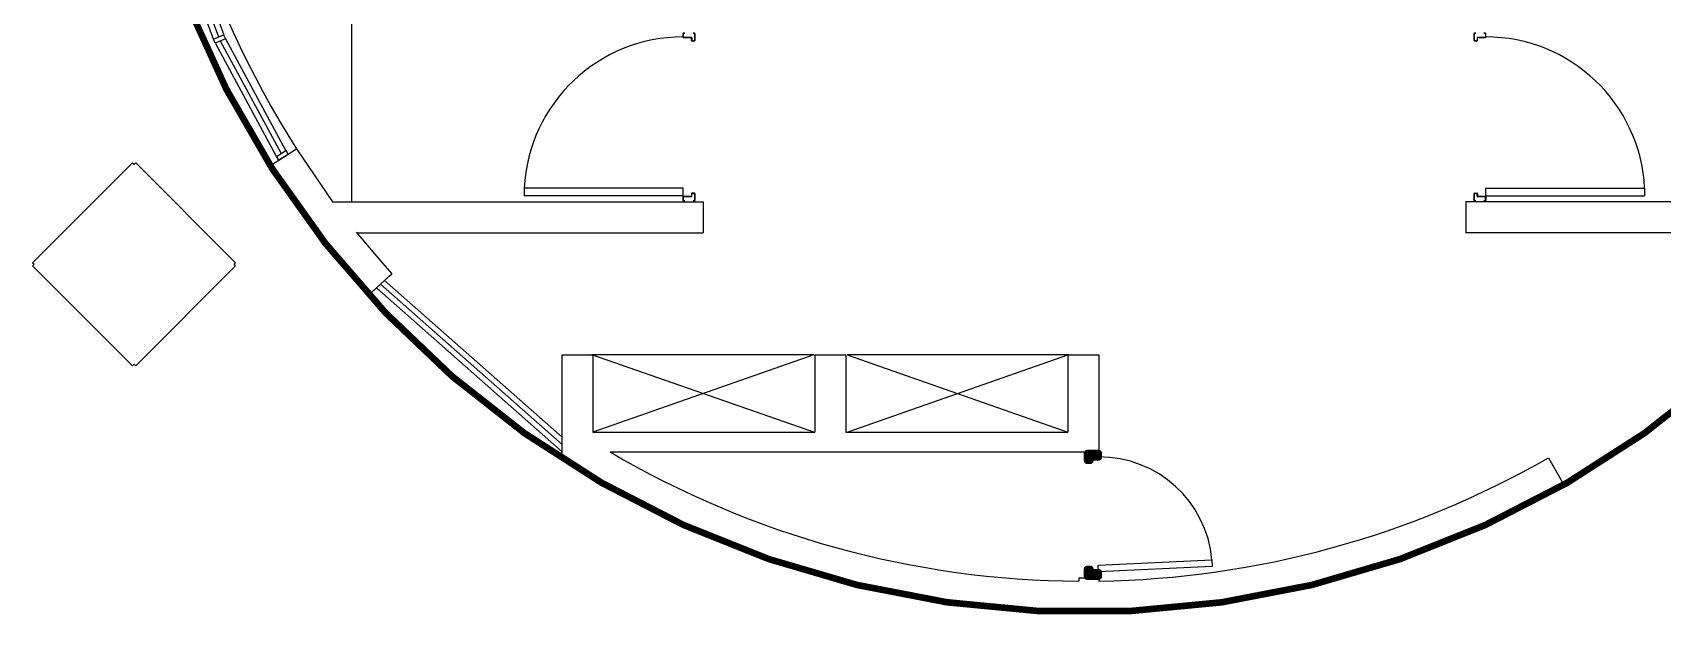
# Model space of a CAD drawing. Header units: metres. Extents: x -331 to 2982, y 362 to 2539.
# Drawn here: x 2869.14 to 2876.52, y 1325.24 to 1327.88 of the extents above; entities that cross this region are included whole.
import ezdxf

# ---------------------------------------------------------------- set-up
doc = ezdxf.new("R2010")
doc.units = ezdxf.units.M
doc.layers.get('0').update_dxf_attribs({"color": 251})
doc.layers.add('Est', color=251, linetype='Continuous')
doc.layers.add('Pis', color=251, linetype='Continuous')

# ---------------------------------------------------------------- blocks, each defined once
blk = doc.blocks.new('XR_BL2_AND_MON-REV15$0$P_M')
at = {"layer": 'Est'}
blk.add_lwpolyline([(0.459619407770866, -0.4313351365234155), (0.4525483399589962, -0.4242640687115564), (0.459619407770866, -0.4171930008996867), (0.007071067811864395, 0.03535533905932198), (-1.77635683940025e-15, 0.02828427124745581), (-0.007071067811864395, 0.03535533905932198), (-0.4596194077713349, -0.4171930009001699), (-0.4525483399594705, -0.4242640687120343), (-0.4596194077713349, -0.4313351365238987), (-0.007071067812340459, -0.8838834764828789), (-4.760636080423436e-13, -0.8768124086710074), (0.007071067811388332, -0.8838834764828789)], close=True, dxfattribs=at)

msp = doc.modelspace()

# ---------------------------------------------------------------- linework, layer by layer
at = {"lineweight": 0}
msp.add_lwpolyline([(2869.529780533752, 1361.563709184918), (2869.529766709953, 1329.626571527119, 1.000162268804467), (2878.269757025977, 1329.625163169142), (2878.267257801484, 1329.955783529037), (2880.282266578581, 1329.95578352894), (2880.282266578581, 1329.88078352894), (2880.472266578581, 1329.88078352894), (2880.472266578581, 1361.280783529137), (2880.282266578581, 1361.280783529137), (2880.282266578581, 1361.205783529138), (2878.269779626867, 1361.20578352904, 1.039799903503053), (2869.529759374805, 1361.566334554812, 0.005135223154421773)], format="xyb", close=True, dxfattribs=at)
at = {"layer": 'Pis'}
for p, q in [((2870.582890411403, 1327.113098555823), (2870.582890411401, 1331.112724948187)), ((2869.751330355585, 1328.40508776914), (2869.955903416017, 1327.852348620612)), ((2869.774776079133, 1328.413765213885), (2869.979349139564, 1327.861026065357)), ((2869.798221802681, 1328.422442658631), (2870.002794863112, 1327.869703510103)), ((2869.956474960072, 1327.850937858753), (2870.002223319057, 1327.871114271961)), ((2869.964545525355, 1327.832638515159), (2869.956474960072, 1327.850937858753)), ((2870.010293884341, 1327.852814928366), (2869.964545525355, 1327.832638515159)), ((2869.965422053237, 1327.830848029764), (2870.240830609569, 1327.320830472783)), ((2869.987419704848, 1327.842726721762), (2870.26282826118, 1327.332709164781)), ((2870.002223319057, 1327.871114271961), (2870.010293884341, 1327.852814928366)), ((2870.009417356459, 1327.854605413761), (2870.284825912791, 1327.344587856779)), ((2872.082909873276, 1327.859698553387), (2872.082909873276, 1327.876498553366)), ((2872.08370987378, 1327.876498553366), (2872.08370987378, 1327.859698553387)), ((2872.084509873352, 1327.878098553384), (2872.090909873656, 1327.878098553384)), ((2872.090909873656, 1327.877298553346), (2872.084509873352, 1327.877298553346)), ((2872.084509873352, 1327.858898553349), (2872.120109873413, 1327.858898553349)), ((2872.120109873413, 1327.85809855337), (2872.084509873352, 1327.85809855337)), ((2872.090909873656, 1327.878098553384), (2872.090909873656, 1327.877298553346)), ((2872.120909873917, 1327.844698553374), (2872.120909873917, 1327.85729855339)), ((2872.121709873489, 1327.85729855339), (2872.121709873489, 1327.844698553374)), ((2872.122509873993, 1327.843898553394), (2872.134309873506, 1327.843898553394)), ((2872.134309873506, 1327.843098553356), (2872.122509873993, 1327.843098553356)), ((2872.127909873202, 1327.877298553346), (2872.127909873202, 1327.878098553384)), ((2872.127909873202, 1327.878098553384), (2872.134309873506, 1327.878098553384)), ((2872.134309873506, 1327.877298553346), (2872.127909873202, 1327.877298553346)), ((2872.135109874009, 1327.844698553374), (2872.135109874009, 1327.876498553366)), ((2872.135909873582, 1327.876498553366), (2872.135909873582, 1327.844698553374)), ((2875.663602270412, 1327.876498553366), (2875.663602270412, 1327.844698553374)), ((2875.664402269985, 1327.844698553374), (2875.664402269985, 1327.876498553366)), ((2875.671602270792, 1327.878098553384), (2875.665202270488, 1327.878098553384)), ((2875.665202270488, 1327.877298553346), (2875.671602270792, 1327.877298553346)), ((2875.677002270001, 1327.843898553394), (2875.665202270488, 1327.843898553394)), ((2875.665202270488, 1327.843098553356), (2875.677002270001, 1327.843098553356)), ((2875.671602270792, 1327.877298553346), (2875.671602270792, 1327.878098553384)), ((2875.677802270505, 1327.85729855339), (2875.677802270505, 1327.844698553374)), ((2875.678602270077, 1327.844698553374), (2875.678602270077, 1327.85729855339)), ((2875.715002270642, 1327.858898553349), (2875.679402270581, 1327.858898553349)), ((2875.679402270581, 1327.85809855337), (2875.715002270642, 1327.85809855337)), ((2875.715002270642, 1327.878098553384), (2875.708602270338, 1327.878098553384)), ((2875.708602270338, 1327.878098553384), (2875.708602270338, 1327.877298553346)), ((2875.708602270338, 1327.877298553346), (2875.715002270642, 1327.877298553346)), ((2875.715802270214, 1327.876498553366), (2875.715802270214, 1327.859698553387)), ((2875.716602270718, 1327.859698553387), (2875.716602270718, 1327.876498553366)), ((2870.214345525586, 1327.27815162873), (2870.33245836541, 1327.353313957206)), ((2870.241607796415, 1327.319492059383), (2870.284048725945, 1327.345926270178)), ((2870.241607796415, 1327.319492059383), (2870.284048725945, 1327.345926270178)), ((2870.252181480733, 1327.30251568757), (2870.241607796415, 1327.319492059383)), ((2870.252181480733, 1327.30251568757), (2870.241607796415, 1327.319492059383)), ((2870.294622410263, 1327.328949898365), (2870.252181480733, 1327.30251568757)), ((2870.294622410263, 1327.328949898365), (2870.252181480733, 1327.30251568757)), ((2870.284048725945, 1327.345926270178), (2870.294622410263, 1327.328949898365)), ((2870.284048725945, 1327.345926270178), (2870.294622410263, 1327.328949898365)), ((2870.33245836541, 1327.353313957206), (2870.495680526536, 1327.113098555823)), ((2870.343865152054, 1327.085958668813), (2870.214345525586, 1327.27815162873)), ((2872.082909873276, 1327.175968014641), (2871.363761070872, 1327.175968014641)), ((2871.363761070872, 1327.175968014641), (2871.363761070872, 1327.140968014641)), ((2872.082909873276, 1327.140968014641), (2872.082909873276, 1327.175968014641)), ((2872.120909873917, 1327.151498553394), (2872.120909873917, 1327.138898553377)), ((2872.121709873489, 1327.138898553377), (2872.121709873489, 1327.151498553394)), ((2872.134309873506, 1327.153098553412), (2872.122509873993, 1327.153098553412)), ((2872.122509873993, 1327.152298553374), (2872.134309873506, 1327.152298553374)), ((2872.135109874009, 1327.151498553394), (2872.135109874009, 1327.119698553401)), ((2872.135909873582, 1327.119698553401), (2872.135909873582, 1327.151498553394)), ((2875.663602270412, 1327.119698553401), (2875.663602270412, 1327.151498553394)), ((2875.664402269985, 1327.151498553394), (2875.664402269985, 1327.119698553401)), ((2875.665202270488, 1327.153098553412), (2875.677002270001, 1327.153098553412)), ((2875.677002270001, 1327.152298553374), (2875.665202270488, 1327.152298553374)), ((2875.677802270505, 1327.138898553377), (2875.677802270505, 1327.151498553394)), ((2875.678602270077, 1327.151498553394), (2875.678602270077, 1327.138898553377)), ((2875.716602270718, 1327.175968014641), (2876.435751073122, 1327.175968014641)), ((2875.716602270718, 1327.140968014641), (2875.716602270718, 1327.175968014641)), ((2876.435751073122, 1327.175968014641), (2876.435751073122, 1327.140968014641)), ((2870.495680526536, 1327.113098555823), (2872.172909873276, 1327.113098555823)), ((2872.082909873276, 1327.140968014641), (2871.363761070872, 1327.140968014641)), ((2872.082909873276, 1327.13649855338), (2872.082909873276, 1327.119698553401)), ((2872.08370987378, 1327.119698553401), (2872.08370987378, 1327.13649855338)), ((2872.120109873413, 1327.138098553398), (2872.084509873352, 1327.138098553398)), ((2872.084509873352, 1327.137298553418), (2872.120109873413, 1327.137298553418)), ((2872.090909873656, 1327.118898553422), (2872.084509873352, 1327.118898553422)), ((2872.084509873352, 1327.118098553384), (2872.090909873656, 1327.118098553384)), ((2872.090909873656, 1327.118098553384), (2872.090909873656, 1327.118898553422)), ((2872.134309873506, 1327.118898553422), (2872.127909873202, 1327.118898553422)), ((2872.127909873202, 1327.118898553422), (2872.127909873202, 1327.118098553384)), ((2872.127909873202, 1327.118098553384), (2872.134309873506, 1327.118098553384)), ((2872.172909873276, 1327.113098555823), (2872.172909873276, 1326.973098555823)), ((2877.302718193069, 1327.113098555822), (2875.626602270718, 1327.113098553384)), ((2875.626602270718, 1327.113098553384), (2875.626602270718, 1326.973098553384)), ((2875.665202270488, 1327.118898553422), (2875.671602270792, 1327.118898553422)), ((2875.671602270792, 1327.118098553384), (2875.665202270488, 1327.118098553384)), ((2875.671602270792, 1327.118898553422), (2875.671602270792, 1327.118098553384)), ((2875.679402270581, 1327.138098553398), (2875.715002270642, 1327.138098553398)), ((2875.715002270642, 1327.137298553418), (2875.679402270581, 1327.137298553418)), ((2875.708602270338, 1327.118098553384), (2875.708602270338, 1327.118898553422)), ((2875.708602270338, 1327.118898553422), (2875.715002270642, 1327.118898553422)), ((2875.715002270642, 1327.118098553384), (2875.708602270338, 1327.118098553384)), ((2875.715802270214, 1327.119698553401), (2875.715802270214, 1327.13649855338)), ((2875.716602270718, 1327.140968014641), (2876.435751073122, 1327.140968014641)), ((2875.716602270718, 1327.13649855338), (2875.716602270718, 1327.119698553401)), ((2870.602443778811, 1326.976763562225), (2870.712479766359, 1326.84588953908)), ((2870.606837533995, 1326.973098555823), (2872.172909873276, 1326.973098555823)), ((2877.195465250701, 1326.973098555822), (2875.626602270718, 1326.973098553384)), ((2870.76415699277, 1326.788337331051), (2870.661115006946, 1326.693285645121)), ((2870.712479766359, 1326.84588953908), (2870.76415699277, 1326.788337331051)), ((2870.696169891405, 1326.721983962778), (2871.534765802938, 1325.981695080485)), ((2870.712714846497, 1326.740726013387), (2871.534765802938, 1326.015042552064)), ((2870.729259801589, 1326.759468063995), (2871.534765802938, 1326.048390023644)), ((2871.534765802938, 1326.4207831539), (2871.674765802938, 1326.4207831539)), ((2871.534765802938, 1325.950422222048), (2871.534765802938, 1326.4207831539)), ((2872.674765302949, 1326.0707831539), (2871.669765030754, 1326.4207831539)), ((2872.674765302949, 1326.4207831539), (2871.669765030754, 1326.4207831539)), ((2872.674765302949, 1326.4207831539), (2871.674765302949, 1326.0707831539)), ((2871.674765802938, 1326.4207831539), (2871.674765802938, 1326.0707831539)), ((2872.679765526721, 1326.42077999417), (2872.819765526721, 1326.42077999417)), ((2872.679765526721, 1326.42077999417), (2872.679765526721, 1326.0707831539)), ((2872.819765526721, 1326.42077999417), (2872.819765526721, 1326.070783220046)), ((2872.82476530295, 1326.4207831539), (2873.824765802944, 1326.0707831539)), ((2873.82976594261, 1326.4207831539), (2872.82476530295, 1326.4207831539)), ((2872.82476530295, 1326.0707831539), (2873.824765802944, 1326.420781777526)), ((2873.824765802944, 1326.42077999417), (2873.964765802944, 1326.42077999417)), ((2873.824765802944, 1326.42077999417), (2873.824765802944, 1326.070783328898)), ((2873.964765802944, 1326.42077999417), (2873.964765802944, 1325.9807831539)), ((2871.674765802938, 1326.0707831539), (2872.679765526721, 1326.0707831539)), ((2872.819765526721, 1326.070783220046), (2873.824765802944, 1326.070783328898)), ((2871.752340344781, 1325.9807831539), (2873.964765802944, 1325.9807831539)), ((2876.000634510116, 1325.953758834388), (2876.070167129818, 1325.832246634187)), ((2873.962292386888, 1325.468270436935), (2874.477074079176, 1325.492129356571)), ((2873.963165802897, 1325.438283153914), (2873.962292386888, 1325.468270436935)), ((2874.477947495185, 1325.462142073551), (2873.963165802897, 1325.438283153914)), ((2874.477074079176, 1325.492129356571), (2874.477947495185, 1325.462142073551)), ((2873.874765802944, 1325.4107831539), (2873.874765802944, 1325.395236989218)), ((2873.874765802944, 1325.4107831539), (2873.964765802944, 1325.4107831539)), ((2873.964765802944, 1325.4107831539), (2873.964765802944, 1325.395236989218))]:
    msp.add_line(p, q, dxfattribs=at)
at = {"layer": 'Pis', "const_width": 0.03}
for points in [[(2869.529780533752, 1361.563709184918), (2869.529766709953, 1329.626571527119, 1.000162268804467), (2878.269757025977, 1329.625163169142), (2878.267257801484, 1329.955783529037), (2880.282266578581, 1329.95578352894), (2880.282266578581, 1329.88078352894), (2880.472266578581, 1329.88078352894), (2880.472266578581, 1361.280783529137), (2880.282266578581, 1361.280783529137), (2880.282266578581, 1361.205783529138), (2878.269779626867, 1361.20578352904, 1.039799903503053), (2869.529759374805, 1361.566334554812, 0.005135223154421773)], [(2873.911765802638, 1325.94238315389, 0.414213562373095), (2873.913365802714, 1325.940783153872), (2873.925165802227, 1325.940783153872, 0.414213562373095), (2873.926765802303, 1325.94238315389), (2873.926765802303, 1325.954983153906, -0.414213562373095), (2873.927565802807, 1325.955783153886), (2873.963165802868, 1325.955783153886, 0.414213562373095), (2873.964765802944, 1325.957383153904), (2873.964765802944, 1325.974183153882, 0.414213562373095), (2873.963165802868, 1325.9757831539), (2873.913365802685, 1325.9757831539, 0.414213562373095), (2873.911765802638, 1325.974183153882)], [(2873.911765802638, 1325.449183153852, -0.414213562373095), (2873.913365802714, 1325.45078315387), (2873.925165802227, 1325.45078315387, -0.414213562373095), (2873.926765802303, 1325.449183153852), (2873.926765802303, 1325.436583153835, 0.414213562373095), (2873.927565802807, 1325.435783153856), (2873.963165802868, 1325.435783153856, -0.414213562373095), (2873.964765802944, 1325.434183153838), (2873.964765802944, 1325.417383153859, -0.414213562373095), (2873.963165802868, 1325.415783153842), (2873.913365802685, 1325.415783153842, -0.414213562373095), (2873.911765802638, 1325.417383153859)]]:
    msp.add_lwpolyline(points, format="xyb", close=True, dxfattribs=at)
at = {"layer": 'Pis'}
for centre, radius, start, end in [((2873.919977126355, 1329.637028858586), 4.392722088426739, 180.136398688634, 212.479423730119), ((2873.900393013765, 1329.626646593301), 4.230626304610635, 180.0010166305256, 212.5035132092017), ((2872.082909873276, 1327.140968014641), 0.7199999999999918, 90, 177.2136904000477), ((2872.084509873323, 1327.876498553337), 0.001600000046892092, 89.99999895779588, 179.9999989577959), ((2872.084509873323, 1327.859698553417), 0.001600000046892092, 180.0000010422041, 270.0000010422041), ((2872.084509873556, 1327.87649855357), 0.0007999997760635128, 90.0000145908623, 180.0000145908623), ((2872.084509873585, 1327.859698553155), 0.0007999998051673513, 179.9999833247294, 269.9999833247294), ((2872.120109873471, 1327.857298553332), 0.001600000017788262, 2.08440829287018e-06, 90.00000208440828), ((2872.120109873675, 1327.857298553128), 0.0008000002417248172, 1.875966917604871e-05, 90.00001875966919), ((2872.122509873964, 1327.844698553403), 0.001600000046892092, 180.0000010422041, 270.0000010422041), ((2872.122509873731, 1327.844698553635), 0.0008000002417248172, 180.0000187596692, 270.0000187596692), ((2872.134309873535, 1327.876498553337), 0.001600000046892092, 1.042204127477508e-06, 90.00000104220412), ((2872.134309873768, 1327.876498553104), 0.0008000002417248172, 1.875966917604871e-05, 90.00001875966919), ((2872.134309873535, 1327.844698553403), 0.001600000046892092, 269.9999989577958, 359.9999989577959), ((2872.134309873768, 1327.844698553635), 0.0008000002417248172, 269.9999812403308, 359.9999812403308), ((2875.665202270459, 1327.876498553337), 0.001600000046892092, 89.99999895779588, 179.9999989577959), ((2875.665202270459, 1327.844698553403), 0.001600000046892092, 180.0000010422041, 270.0000010422041), ((2875.665202270226, 1327.876498553104), 0.0008000002417248172, 89.99998124033083, 179.9999812403308), ((2875.665202270226, 1327.844698553635), 0.0008000002417248172, 180.0000187596692, 270.0000187596692), ((2875.67700227003, 1327.844698553403), 0.001600000046892092, 269.9999989577958, 359.9999989577959), ((2875.677002270263, 1327.844698553635), 0.0008000002417248172, 269.9999812403308, 359.9999812403308), ((2875.679402270523, 1327.857298553332), 0.001600000017788262, 89.9999979155917, 179.9999979155917), ((2875.679402270319, 1327.857298553128), 0.0008000002417248172, 89.99998124033083, 179.9999812403308), ((2875.715002270671, 1327.876498553337), 0.001600000046892092, 1.042204127477508e-06, 90.00000104220412), ((2875.715002270438, 1327.87649855357), 0.0007999997760635128, 359.9999854091378, 89.99998540913771), ((2875.715002270671, 1327.859698553417), 0.001600000046892092, 269.9999989577958, 359.9999989577959), ((2875.715002270409, 1327.859698553155), 0.0007999998051673513, 270.0000166752706, 1.66752705894606e-05), ((2875.716602270718, 1327.140968014641), 0.7199999999999918, 2.786309599952248, 90), ((2873.807773998633, 1329.560039477368), 4.256728831469402, 212.4162378236032, 222.3349880382418), ((2872.122509873964, 1327.151498553365), 0.001600000046892092, 89.99999895779588, 179.9999989577959), ((2872.122509873731, 1327.151498553132), 0.0008000002417248172, 89.99998124033083, 179.9999812403308), ((2872.134309873535, 1327.151498553365), 0.001600000046892092, 1.042204127477508e-06, 90.00000104220412), ((2872.134309873768, 1327.151498553132), 0.0008000002417248172, 1.875966917604871e-05, 90.00001875966919), ((2875.665202270459, 1327.151498553365), 0.001600000046892092, 89.99999895779588, 179.9999989577959), ((2875.665202270226, 1327.151498553132), 0.0008000002417248172, 89.99998124033083, 179.9999812403308), ((2875.67700227003, 1327.151498553365), 0.001600000046892092, 1.042204127477508e-06, 90.00000104220412), ((2875.677002270263, 1327.151498553132), 0.0008000002417248172, 1.875966917604871e-05, 90.00001875966919), ((2872.084509873323, 1327.136498553351), 0.001600000046892092, 89.99999895779588, 179.9999989577959), ((2872.084509873323, 1327.11969855343), 0.001600000046892092, 180.0000010422041, 270.0000010422041), ((2872.084509873585, 1327.136498553613), 0.0007999998051673513, 90.00001667527059, 180.0000166752706), ((2872.084509873556, 1327.119698553198), 0.0007999997760635128, 179.9999854091377, 269.9999854091377), ((2872.120109873675, 1327.138898553639), 0.0008000002417248172, 269.9999812403308, 359.9999812403308), ((2872.120109873471, 1327.138898553436), 0.001600000017788262, 269.9999979155917, 359.9999979155917), ((2872.134309873768, 1327.119698553663), 0.0008000002417248172, 269.9999812403308, 359.9999812403308), ((2872.134309873535, 1327.11969855343), 0.001600000046892092, 269.9999989577958, 359.9999989577959), ((2875.665202270459, 1327.11969855343), 0.001600000046892092, 180.0000010422041, 270.0000010422041), ((2875.665202270226, 1327.119698553663), 0.0008000002417248172, 180.0000187596692, 270.0000187596692), ((2875.679402270523, 1327.138898553436), 0.001600000017788262, 180.0000020844083, 270.0000020844083), ((2875.679402270319, 1327.138898553639), 0.0008000002417248172, 180.0000187596692, 270.0000187596692), ((2875.715002270671, 1327.136498553351), 0.001600000046892092, 1.042204127477508e-06, 90.00000104220412), ((2875.715002270409, 1327.136498553613), 0.0007999998051673513, 359.9999833247294, 89.99998332472943), ((2875.715002270671, 1327.11969855343), 0.001600000046892092, 269.9999989577958, 359.9999989577959), ((2875.715002270438, 1327.119698553198), 0.0007999997760635128, 270.0000145908623, 1.459086229659073e-05), ((2856.389263672355, 1342.268244945859), 21.12498752038171, 312.5000611762744, 312.8802817227127), ((2873.899756071999, 1329.625163169007), 4.230000000001519, 239.4916922028627, 269.6615022990441), ((2873.899756071999, 1329.625163169007), 4.37000000000152, 237.2354723027158, 299.77937589767), ((2873.967578406464, 1325.446491110066), 0.5115356195379409, 5.118627738720397, 90.3150340210378), ((2873.899756071999, 1329.625163169007), 4.230000000001519, 270.880598074952, 299.7793758976694)]:
    msp.add_arc(centre, radius, start, end, dxfattribs=at)

# ---------------------------------------------------------------- block references
msp.add_blockref('XR_BL2_AND_MON-REV15$0$P_M', (2869.597266578444, 1327.25504756629), dxfattribs=at)

doc.saveas('drawing.dxf')
